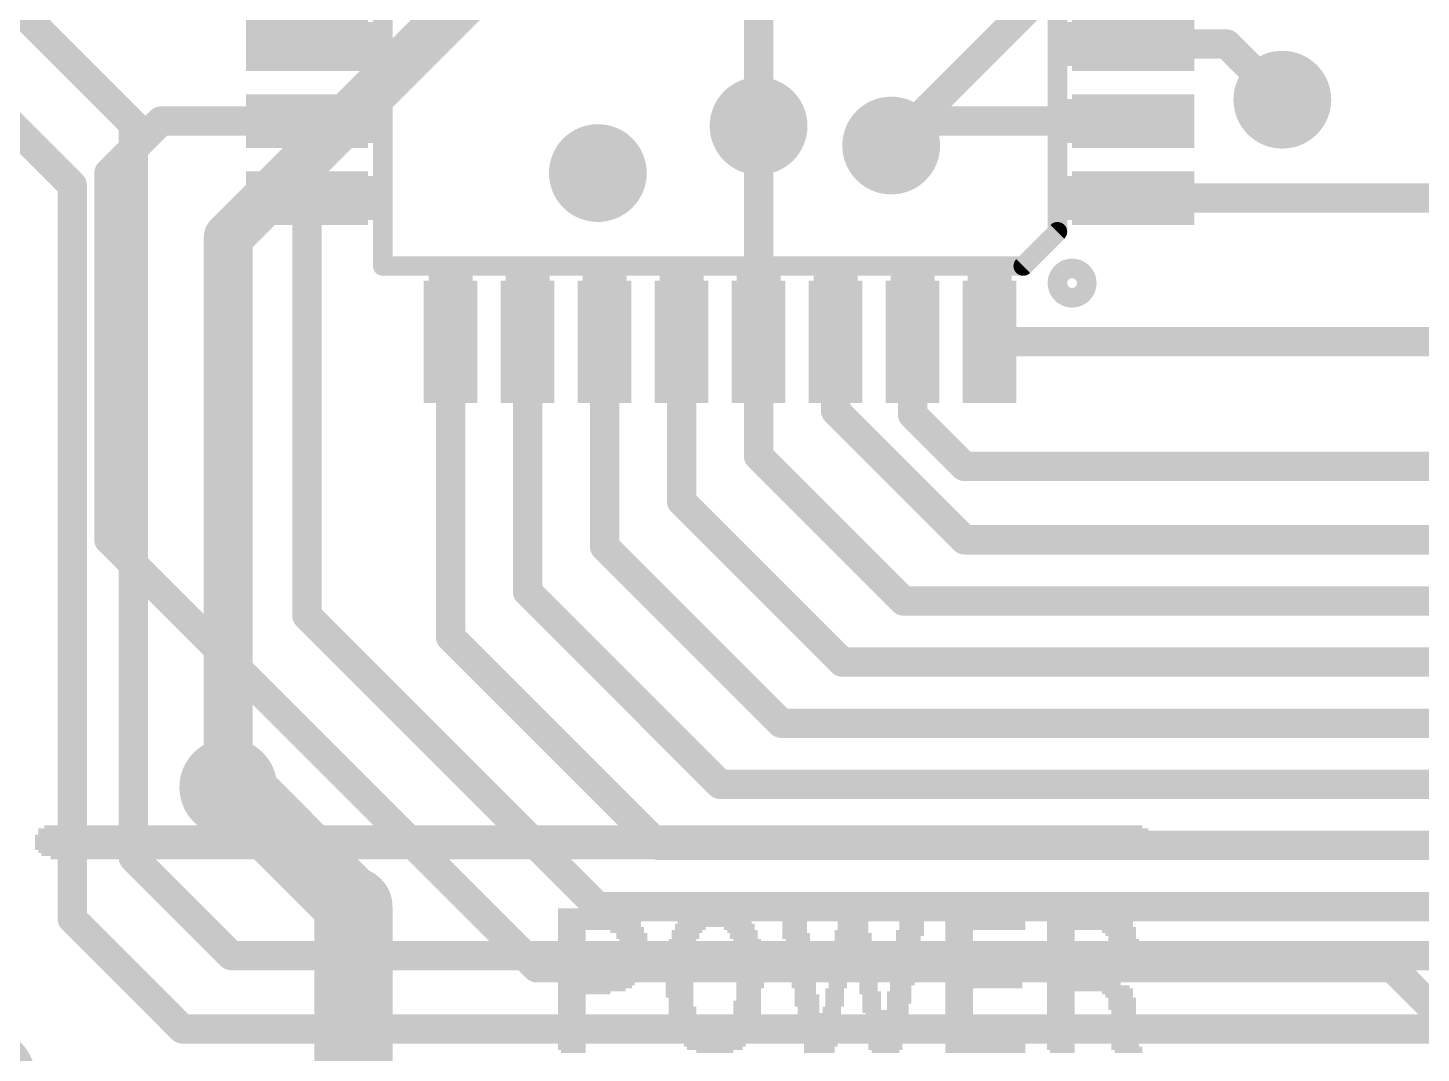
# Model space of a CAD drawing. Extents: x -0.75 to 3.47, y -1.8 to 2.11.
# Drawn here: x 1.367 to 1.937, y 0.34 to 0.759 of the extents above; entities that cross this region are included whole.
import ezdxf

# ---------------------------------------------------------------- set-up
doc = ezdxf.new("R2010")
doc.units = 0
doc.header["$MEASUREMENT"] = 0
doc.layers.get('0').update_dxf_attribs({"linetype": 'CONTINUOUS'})
for name, color, linetype in [('1', 22, 'CONTINUOUS'), ('16', 175, 'CONTINUOUS'), ('18', 82, 'CONTINUOUS'), ('21', 32, 'CONTINUOUS'), ('51', 53, 'CONTINUOUS')]:
    doc.layers.add(name, color=color, linetype=linetype)

# ---------------------------------------------------------------- blocks, each defined once
blk = doc.blocks.new('RECT')
blk.add_solid([(-0.5, -0.5), (0.5, -0.5), (-0.5, 0.5), (0.5, 0.5)])
blk = doc.blocks.new('ROUNDV')
at = {"const_width": 0.5}
blk.add_lwpolyline([(0, -0.25, 1), (0, 0.25, 1), (0, -0.25)], format="xyb", dxfattribs=at)

msp = doc.modelspace()

# ---------------------------------------------------------------- linework, layer by layer
at = {"layer": '1'}
for points, const_width in [([(1.819, 0.752756), (1.857244, 0.752756)], 0.012), ([(1.857244, 0.752756), (1.88, 0.73)], 0.012), ([(1.4, 0.7), (1.42126, 0.72126)], 0.012), ([(1.42126, 0.72126), (1.481, 0.72126)], 0.012), ([(1.665748, 0.719252), (1.665748, 0.631)], 0.012), ([(1.73, 0.72126), (1.72, 0.71126)], 0.012), ([(1.819, 0.72126), (1.73, 0.72126)], 0.012), ([(1.4, 0.55), (1.4, 0.7)], 0.012), ([(1.481, 0.519), (1.481, 0.689764)], 0.012), ([(1.819, 0.689764), (2.009764, 0.689764)], 0.012), ([(1.539764, 0.510236), (1.539764, 0.631)], 0.012), ([(1.57126, 0.52874), (1.57126, 0.631)], 0.012), ([(1.602756, 0.547244), (1.602756, 0.631)], 0.012), ([(1.634252, 0.565748), (1.634252, 0.631)], 0.012), ([(1.665748, 0.631), (1.665748, 0.584252)], 0.012), ([(1.697244, 0.631), (1.697244, 0.602756)], 0.012), ([(1.72874, 0.631), (1.72874, 0.60126)], 0.012), ([(1.760236, 0.631), (1.991, 0.631)], 0.012), ([(1.697244, 0.602756), (1.75, 0.55)], 0.012), ([(1.72874, 0.60126), (1.75, 0.58)], 0.012), ([(1.665748, 0.584252), (1.725, 0.525)], 0.012), ([(1.75, 0.58), (1.975, 0.58)], 0.012), ([(1.634252, 0.565748), (1.7, 0.5)], 0.012), ([(1.575, 0.375), (1.4, 0.55)], 0.012), ([(1.675, 0.475), (1.602756, 0.547244)], 0.012), ([(1.75, 0.55), (1.98, 0.55)], 0.012), ([(1.65, 0.45), (1.57126, 0.52874)], 0.012), ([(1.725, 0.525), (2.075, 0.525)], 0.012), ([(1.481, 0.519), (1.6, 0.4)], 0.012), ([(1.625, 0.425), (1.539764, 0.510236)], 0.012), ([(1.7, 0.5), (2.4, 0.5)], 0.012), ([(1.675, 0.475), (2.325, 0.475)], 0.012), ([(1.448815, 0.448815), (1.448815, 0.451185)], 0.03), ([(1.448815, 0.451185), (1.5, 0.4)], 0.03), ([(1.65, 0.45), (2.2, 0.45)], 0.012), ([(1.625, 0.425), (2.125, 0.425)], 0.012), ([(1.5, 0.4), (1.5, 0.164961)], 0.032), ([(1.6, 0.4), (2.05, 0.4)], 0.012), ([(1.575, 0.375), (1.925, 0.375)], 0.012), ([(1.925, 0.375), (2, 0.3)], 0.012)]:
    msp.add_lwpolyline(points, dxfattribs=dict(at, const_width=const_width))
for points, const_width in [([(1.819, 0.755756, 1), (1.819, 0.749756)], 0.006), ([(1.859365, 0.754877, 1), (1.855123, 0.750635)], 0.006), ([(1.857244, 0.749756, 1), (1.857244, 0.755756)], 0.006), ([(1.877879, 0.727879, 1), (1.882121, 0.732121)], 0.006), ([(1.42126, 0.72426, 1), (1.42126, 0.71826)], 0.006), ([(1.423381, 0.719139, 1), (1.419139, 0.723381)], 0.006), ([(1.481, 0.71826, 1), (1.481, 0.72426)], 0.006), ([(1.668748, 0.719252, 1), (1.662748, 0.719252)], 0.006), ([(1.73, 0.72426, 1), (1.73, 0.71826)], 0.006), ([(1.732121, 0.719139, 1), (1.727879, 0.723381)], 0.006), ([(1.819, 0.71826, 1), (1.819, 0.72426)], 0.006), ([(1.717879, 0.713381, 1), (1.722121, 0.709139)], 0.006), ([(1.403, 0.7, 1), (1.397, 0.7)], 0.006), ([(1.397879, 0.702121, 1), (1.402121, 0.697879)], 0.006), ([(1.484, 0.689764, 1), (1.478, 0.689764)], 0.006), ([(1.819, 0.692764, 1), (1.819, 0.686764)], 0.006), ([(1.542764, 0.631, 1), (1.536764, 0.631)], 0.006), ([(1.57426, 0.631, 1), (1.56826, 0.631)], 0.006), ([(1.605756, 0.631, 1), (1.599756, 0.631)], 0.006), ([(1.637252, 0.631, 1), (1.631252, 0.631)], 0.006), ([(1.668748, 0.631, 1), (1.662748, 0.631)], 0.006), ([(1.662748, 0.631, 1), (1.668748, 0.631)], 0.006), ([(1.700244, 0.631, 1), (1.694244, 0.631)], 0.006), ([(1.73174, 0.631, 1), (1.72574, 0.631)], 0.006), ([(1.760236, 0.634, 1), (1.760236, 0.628)], 0.006), ([(1.699365, 0.604877, 1), (1.695123, 0.600635)], 0.006), ([(1.694244, 0.602756, 1), (1.700244, 0.602756)], 0.006), ([(1.730861, 0.603381, 1), (1.726619, 0.599139)], 0.006), ([(1.72574, 0.60126, 1), (1.73174, 0.60126)], 0.006), ([(1.667869, 0.586373, 1), (1.663627, 0.582131)], 0.006), ([(1.662748, 0.584252, 1), (1.668748, 0.584252)], 0.006), ([(1.75, 0.583, 1), (1.75, 0.577)], 0.006), ([(1.747879, 0.577879, 1), (1.752121, 0.582121)], 0.006), ([(1.636373, 0.567869, 1), (1.632131, 0.563627)], 0.006), ([(1.631252, 0.565748, 1), (1.637252, 0.565748)], 0.006), ([(1.402121, 0.552121, 1), (1.397879, 0.547879)], 0.006), ([(1.397, 0.55, 1), (1.403, 0.55)], 0.006), ([(1.604877, 0.549365, 1), (1.600635, 0.545123)], 0.006), ([(1.75, 0.553, 1), (1.75, 0.547)], 0.006), ([(1.747879, 0.547879, 1), (1.752121, 0.552121)], 0.006), ([(1.599756, 0.547244, 1), (1.605756, 0.547244)], 0.006), ([(1.573381, 0.530861, 1), (1.569139, 0.526619)], 0.006), ([(1.56826, 0.52874, 1), (1.57426, 0.52874)], 0.006), ([(1.725, 0.528, 1), (1.725, 0.522)], 0.006), ([(1.722879, 0.522879, 1), (1.727121, 0.527121)], 0.006), ([(1.483121, 0.521121, 1), (1.478879, 0.516879)], 0.006), ([(1.478, 0.519, 1), (1.484, 0.519)], 0.006), ([(1.541885, 0.512358, 1), (1.537642, 0.508115)], 0.006), ([(1.536764, 0.510236, 1), (1.542764, 0.510236)], 0.006), ([(1.7, 0.503, 1), (1.7, 0.497)], 0.006), ([(1.697879, 0.497879, 1), (1.702121, 0.502121)], 0.006), ([(1.675, 0.478, 1), (1.675, 0.472)], 0.006), ([(1.672879, 0.472879, 1), (1.677121, 0.477121)], 0.006), ([(1.456315, 0.451185, 1), (1.441315, 0.451185)], 0.015), ([(1.454118, 0.456488, 1), (1.443512, 0.445882)], 0.015), ([(1.441315, 0.448815, 1), (1.456315, 0.448815)], 0.015), ([(1.65, 0.453, 1), (1.65, 0.447)], 0.006), ([(1.647879, 0.447879, 1), (1.652121, 0.452121)], 0.006), ([(1.625, 0.428, 1), (1.625, 0.422)], 0.006), ([(1.622879, 0.422879, 1), (1.627121, 0.427121)], 0.006), ([(1.508, 0.4, 1), (1.492, 0.4)], 0.016), ([(1.494697, 0.394697, 1), (1.505303, 0.405303)], 0.015), ([(1.6, 0.403, 1), (1.6, 0.397)], 0.006), ([(1.597879, 0.397879, 1), (1.602121, 0.402121)], 0.006), ([(1.575, 0.378, 1), (1.575, 0.372)], 0.006), ([(1.572879, 0.372879, 1), (1.577121, 0.377121)], 0.006), ([(1.927121, 0.377121, 1), (1.922879, 0.372879)], 0.006), ([(1.925, 0.372, 1), (1.925, 0.378)], 0.006)]:
    msp.add_lwpolyline(points, format="xyb", dxfattribs=dict(at, const_width=const_width))
at = {"layer": '16'}
for points, const_width in [([(1.26, 0.87), (1.41, 0.72)], 0.012), ([(1.235, 0.845), (1.385, 0.695)], 0.012), ([(1.72, 0.71126), (1.85, 0.84126)], 0.012), ([(1.665748, 0.834252), (1.665748, 0.719252)], 0.012), ([(1.448815, 0.673815), (1.575, 0.8)], 0.02), ([(1.41, 0.72), (1.41, 0.42)], 0.012), ([(1.385, 0.695), (1.385, 0.395)], 0.012), ([(1.448815, 0.448815), (1.448815, 0.673815)], 0.02), ([(1.41, 0.42), (1.45, 0.38)], 0.012), ([(1.385, 0.395), (1.43, 0.35)], 0.012), ([(1.45, 0.38), (2.075, 0.38)], 0.012), ([(1.43, 0.35), (2.045, 0.35)], 0.012)]:
    msp.add_lwpolyline(points, dxfattribs=dict(at, const_width=const_width))
for points, const_width in [([(1.413, 0.72, 1), (1.407, 0.72)], 0.006), ([(1.407879, 0.717879, 1), (1.412121, 0.722121)], 0.006), ([(1.662748, 0.719252, 1), (1.668748, 0.719252)], 0.006), ([(1.717879, 0.713381, 1), (1.722121, 0.709139)], 0.006), ([(1.388, 0.695, 1), (1.382, 0.695)], 0.006), ([(1.382879, 0.692879, 1), (1.387121, 0.697121)], 0.006), ([(1.453815, 0.673815, 1), (1.443815, 0.673815)], 0.01), ([(1.445279, 0.67735, 1), (1.45235, 0.670279)], 0.01), ([(1.443815, 0.448815, 1), (1.453815, 0.448815)], 0.01), ([(1.412121, 0.422121, 1), (1.407879, 0.417879)], 0.006), ([(1.407, 0.42, 1), (1.413, 0.42)], 0.006), ([(1.387121, 0.397121, 1), (1.382879, 0.392879)], 0.006), ([(1.382, 0.395, 1), (1.388, 0.395)], 0.006), ([(1.45, 0.383, 1), (1.45, 0.377)], 0.006), ([(1.447879, 0.377879, 1), (1.452121, 0.382121)], 0.006), ([(1.43, 0.353, 1), (1.43, 0.347)], 0.006), ([(1.427879, 0.347879, 1), (1.432121, 0.352121)], 0.006)]:
    msp.add_lwpolyline(points, format="xyb", dxfattribs=dict(at, const_width=const_width))
at = {"layer": '21', "const_width": 0.008}
for points in [[(1.512008, 0.662008), (1.512008, 0.937992)], [(1.787992, 0.937992), (1.787992, 0.675984)], [(1.774016, 0.662008), (1.787992, 0.675984)], [(1.774016, 0.662008), (1.512008, 0.662008)]]:
    msp.add_lwpolyline(points, dxfattribs=at)
at = {"layer": '21'}
for points, const_width in [([(1.789406, 0.67457, 1), (1.786578, 0.677398)], 0.004), ([(1.785992, 0.675984, 1), (1.789992, 0.675984)], 0.004), ([(1.512008, 0.664008, 1), (1.512008, 0.660008)], 0.004), ([(1.510008, 0.662008, 1), (1.514008, 0.662008)], 0.004), ([(1.772602, 0.663422, 1), (1.77543, 0.660594)], 0.004), ([(1.774016, 0.660008, 1), (1.774016, 0.664008)], 0.004), ([(1.794, 0.649, 1), (1.794, 0.661, 1), (1.794, 0.649)], 0.008)]:
    msp.add_lwpolyline(points, format="xyb", dxfattribs=dict(at, const_width=const_width))

# ---------------------------------------------------------------- block references
at = {"layer": '1', "rotation": 180}
for p, xscale, yscale in [((1.481, 0.752756), 0.05, 0.022), ((1.819, 0.752756), 0.05, 0.022), ((1.481, 0.72126), 0.05, 0.022), ((1.819, 0.72126), 0.05, 0.022), ((1.481, 0.689764), 0.05, 0.022), ((1.819, 0.689764), 0.05, 0.022), ((1.539764, 0.631), 0.022, 0.05), ((1.57126, 0.631), 0.022, 0.05), ((1.602756, 0.631), 0.022, 0.05), ((1.634252, 0.631), 0.022, 0.05), ((1.665748, 0.631), 0.022, 0.05), ((1.697244, 0.631), 0.022, 0.05), ((1.72874, 0.631), 0.022, 0.05), ((1.760236, 0.631), 0.022, 0.05)]:
    msp.add_blockref('RECT', p, dxfattribs=dict(at, xscale=xscale, yscale=yscale))
at = {"layer": '18', "xscale": 0.04, "yscale": 0.04}
for p in [(1.88, 0.73), (1.88, 0.73), (1.665748, 0.719252), (1.665748, 0.719252), (1.72, 0.71126), (1.72, 0.71126), (1.6, 0.7), (1.6, 0.7), (1.448815, 0.448815), (1.448815, 0.448815), (1.35, 0.33), (1.35, 0.33)]:
    msp.add_blockref('ROUNDV', p, dxfattribs=at)
at = {"layer": '21'}
for p, xscale, yscale in [((1.59815, 0.43261), 0.4491, 0.00126), ((1.5981, 0.42884), 0.4566, 0.00126), ((1.5981, 0.42758), 0.4566, 0.00126), ((1.59815, 0.43135), 0.4541, 0.00126), ((1.59875, 0.430095), 0.4553, 0.00125), ((1.5981, 0.42632), 0.4566, 0.00126), ((1.5981, 0.42506), 0.4566, 0.00126), ((1.5981, 0.423805), 0.4566, 0.00125), ((1.59815, 0.42255), 0.4541, 0.00126), ((1.59815, 0.42129), 0.4515, 0.00126), ((1.59815, 0.42003), 0.4441, 0.00126), ((1.59625, 0.39865), 0.0251, 0.00126), ((1.6478, 0.39865), 0.0176, 0.00126), ((1.6472, 0.399905), 0.0088, 0.00125), ((1.67925, 0.39865), 0.0101, 0.00126), ((1.7038, 0.39865), 0.0114, 0.00126), ((1.72895, 0.39865), 0.0113, 0.00126), ((1.75855, 0.39865), 0.0327, 0.00126), ((1.79625, 0.39865), 0.0251, 0.00126), ((1.59815, 0.39739), 0.0289, 0.00126), ((1.5994, 0.39613), 0.0314, 0.00126), ((1.60005, 0.394875), 0.0327, 0.00125), ((1.60065, 0.39362), 0.0339, 0.00126), ((1.6472, 0.394875), 0.029, 0.00125), ((1.6478, 0.39362), 0.0302, 0.00126), ((1.6472, 0.39613), 0.0264, 0.00126), ((1.64785, 0.39739), 0.0227, 0.00126), ((1.6799, 0.39739), 0.0114, 0.00126), ((1.6799, 0.39613), 0.0114, 0.00126), ((1.6799, 0.394875), 0.0114, 0.00125), ((1.68055, 0.39362), 0.0101, 0.00126), ((1.7038, 0.39739), 0.0114, 0.00126), ((1.7044, 0.39613), 0.0126, 0.00126), ((1.7044, 0.394875), 0.0126, 0.00125), ((1.7044, 0.39362), 0.0126, 0.00126), ((1.72895, 0.39739), 0.0113, 0.00126), ((1.72895, 0.39613), 0.0113, 0.00126), ((1.72835, 0.394875), 0.0101, 0.00125), ((1.72835, 0.39362), 0.0101, 0.00126), ((1.75855, 0.39739), 0.0327, 0.00126), ((1.75855, 0.39613), 0.0327, 0.00126), ((1.75855, 0.394875), 0.0327, 0.00125), ((1.75855, 0.39362), 0.0327, 0.00126), ((1.7988, 0.39739), 0.0302, 0.00126), ((1.80005, 0.39613), 0.0327, 0.00126), ((1.80065, 0.394875), 0.0339, 0.00125), ((1.8013, 0.39362), 0.0352, 0.00126), ((1.60065, 0.39236), 0.0339, 0.00126), ((1.6013, 0.3911), 0.0352, 0.00126), ((1.58935, 0.38984), 0.0113, 0.00126), ((1.58935, 0.388585), 0.0113, 0.00125), ((1.58935, 0.38733), 0.0113, 0.00126), ((1.612, 0.38984), 0.0138, 0.00126), ((1.6139, 0.388585), 0.0126, 0.00125), ((1.6139, 0.38733), 0.0126, 0.00126), ((1.6365, 0.38984), 0.0126, 0.00126), ((1.63585, 0.388585), 0.0113, 0.00125), ((1.63585, 0.38733), 0.0113, 0.00126), ((1.64785, 0.39236), 0.0327, 0.00126), ((1.6378, 0.3911), 0.0126, 0.00126), ((1.6579, 0.3911), 0.0126, 0.00126), ((1.65915, 0.38984), 0.0125, 0.00126), ((1.65975, 0.388585), 0.0113, 0.00125), ((1.65975, 0.38733), 0.0113, 0.00126), ((1.68055, 0.39236), 0.0101, 0.00126), ((1.68055, 0.3911), 0.0101, 0.00126), ((1.68055, 0.38984), 0.0101, 0.00126), ((1.68115, 0.388585), 0.0113, 0.00125), ((1.68115, 0.38733), 0.0113, 0.00126), ((1.7038, 0.38984), 0.0138, 0.00126), ((1.70445, 0.388585), 0.0151, 0.00125), ((1.70445, 0.38733), 0.0151, 0.00126), ((1.7044, 0.39236), 0.0126, 0.00126), ((1.7044, 0.3911), 0.0126, 0.00126), ((1.7277, 0.38984), 0.0114, 0.00126), ((1.7277, 0.388585), 0.0114, 0.00125), ((1.72705, 0.38733), 0.0101, 0.00126), ((1.72835, 0.39236), 0.0101, 0.00126), ((1.72835, 0.3911), 0.0101, 0.00126), ((1.75855, 0.39236), 0.0327, 0.00126), ((1.75855, 0.3911), 0.0327, 0.00126), ((1.74785, 0.38984), 0.0113, 0.00126), ((1.74785, 0.388585), 0.0113, 0.00125), ((1.74785, 0.38733), 0.0113, 0.00126), ((1.8013, 0.39236), 0.0352, 0.00126), ((1.80195, 0.3911), 0.0365, 0.00126), ((1.78935, 0.38984), 0.0113, 0.00126), ((1.78935, 0.388585), 0.0113, 0.00125), ((1.78935, 0.38733), 0.0113, 0.00126), ((1.81325, 0.38984), 0.0139, 0.00126), ((1.8139, 0.388585), 0.0126, 0.00125), ((1.8145, 0.38733), 0.0114, 0.00126), ((1.58935, 0.38607), 0.0113, 0.00126), ((1.58935, 0.38481), 0.0113, 0.00126), ((1.58935, 0.38355), 0.0113, 0.00126), ((1.58935, 0.382295), 0.0113, 0.00125), ((1.6145, 0.38607), 0.0114, 0.00126), ((1.6145, 0.38481), 0.0114, 0.00126), ((1.6145, 0.38355), 0.0114, 0.00126), ((1.6145, 0.382295), 0.0114, 0.00125), ((1.63465, 0.38607), 0.0113, 0.00126), ((1.63465, 0.38481), 0.0113, 0.00126), ((1.63465, 0.38355), 0.0113, 0.00126), ((1.63465, 0.382295), 0.0113, 0.00125), ((1.66105, 0.38607), 0.0113, 0.00126), ((1.66105, 0.38481), 0.0113, 0.00126), ((1.66105, 0.38355), 0.0113, 0.00126), ((1.66105, 0.382295), 0.0113, 0.00125), ((1.6818, 0.38607), 0.01, 0.00126), ((1.6818, 0.38481), 0.01, 0.00126), ((1.6818, 0.38355), 0.01, 0.00126), ((1.6818, 0.382295), 0.01, 0.00125), ((1.6994, 0.382295), 0.0076, 0.00125), ((1.70445, 0.38607), 0.0151, 0.00126), ((1.70445, 0.38481), 0.0151, 0.00126), ((1.70445, 0.38355), 0.0151, 0.00126), ((1.7082, 0.382295), 0.0076, 0.00125), ((1.72645, 0.382295), 0.0113, 0.00125), ((1.72705, 0.38607), 0.0101, 0.00126), ((1.72705, 0.38481), 0.0101, 0.00126), ((1.72705, 0.38355), 0.0101, 0.00126), ((1.74785, 0.38607), 0.0113, 0.00126), ((1.74785, 0.38481), 0.0113, 0.00126), ((1.74785, 0.38355), 0.0113, 0.00126), ((1.74785, 0.382295), 0.0113, 0.00125), ((1.78935, 0.38607), 0.0113, 0.00126), ((1.78935, 0.38481), 0.0113, 0.00126), ((1.78935, 0.38355), 0.0113, 0.00126), ((1.78935, 0.382295), 0.0113, 0.00125), ((1.8151, 0.38607), 0.0126, 0.00126), ((1.81575, 0.38481), 0.0113, 0.00126), ((1.81575, 0.38355), 0.0113, 0.00126), ((1.81575, 0.382295), 0.0113, 0.00125), ((1.58935, 0.38104), 0.0113, 0.00126), ((1.58935, 0.37978), 0.0113, 0.00126), ((1.58935, 0.37852), 0.0113, 0.00126), ((1.58935, 0.377265), 0.0113, 0.00125), ((1.58935, 0.37601), 0.0113, 0.00126), ((1.6139, 0.37601), 0.0126, 0.00126), ((1.6145, 0.38104), 0.0114, 0.00126), ((1.6145, 0.37978), 0.0114, 0.00126), ((1.6145, 0.37852), 0.0114, 0.00126), ((1.6145, 0.377265), 0.0114, 0.00125), ((1.63335, 0.37601), 0.0113, 0.00126), ((1.63465, 0.38104), 0.0113, 0.00126), ((1.634, 0.37978), 0.01, 0.00126), ((1.634, 0.37852), 0.01, 0.00126), ((1.634, 0.377265), 0.01, 0.00125), ((1.66105, 0.38104), 0.0113, 0.00126), ((1.66105, 0.37978), 0.0113, 0.00126), ((1.66105, 0.37852), 0.0113, 0.00126), ((1.66165, 0.377265), 0.0101, 0.00125), ((1.66165, 0.37601), 0.0101, 0.00126), ((1.6818, 0.38104), 0.01, 0.00126), ((1.68305, 0.37978), 0.0101, 0.00126), ((1.68305, 0.37852), 0.0101, 0.00126), ((1.68305, 0.377265), 0.0101, 0.00125), ((1.68305, 0.37601), 0.0101, 0.00126), ((1.6994, 0.38104), 0.0076, 0.00126), ((1.6994, 0.37978), 0.0076, 0.00126), ((1.6994, 0.37852), 0.0076, 0.00126), ((1.6994, 0.377265), 0.0076, 0.00125), ((1.6994, 0.37601), 0.0076, 0.00126), ((1.7082, 0.38104), 0.0076, 0.00126), ((1.70945, 0.37978), 0.0075, 0.00126), ((1.70945, 0.37852), 0.0075, 0.00126), ((1.70945, 0.377265), 0.0075, 0.00125), ((1.70945, 0.37601), 0.0075, 0.00126), ((1.7258, 0.38104), 0.01, 0.00126), ((1.7258, 0.37978), 0.01, 0.00126), ((1.7258, 0.37852), 0.01, 0.00126), ((1.7258, 0.377265), 0.01, 0.00125), ((1.7258, 0.37601), 0.01, 0.00126), ((1.74785, 0.38104), 0.0113, 0.00126), ((1.74785, 0.37978), 0.0113, 0.00126), ((1.74785, 0.37852), 0.0113, 0.00126), ((1.74785, 0.377265), 0.0113, 0.00125), ((1.74785, 0.37601), 0.0113, 0.00126), ((1.78935, 0.38104), 0.0113, 0.00126), ((1.78935, 0.37978), 0.0113, 0.00126), ((1.78935, 0.37852), 0.0113, 0.00126), ((1.78935, 0.377265), 0.0113, 0.00125), ((1.78935, 0.37601), 0.0113, 0.00126), ((1.81325, 0.37601), 0.0113, 0.00126), ((1.8145, 0.37852), 0.0114, 0.00126), ((1.8145, 0.377265), 0.0114, 0.00125), ((1.81575, 0.38104), 0.0113, 0.00126), ((1.81515, 0.37978), 0.0101, 0.00126), ((1.58935, 0.37475), 0.0113, 0.00126), ((1.58935, 0.37349), 0.0113, 0.00126), ((1.6013, 0.37223), 0.0352, 0.00126), ((1.60065, 0.370975), 0.0339, 0.00125), ((1.612, 0.37349), 0.0138, 0.00126), ((1.6126, 0.37475), 0.0126, 0.00126), ((1.63335, 0.37475), 0.0113, 0.00126), ((1.63335, 0.37349), 0.0113, 0.00126), ((1.63335, 0.37223), 0.0113, 0.00126), ((1.63335, 0.370975), 0.0113, 0.00125), ((1.66165, 0.37475), 0.0101, 0.00126), ((1.6623, 0.37349), 0.0114, 0.00126), ((1.6623, 0.37223), 0.0114, 0.00126), ((1.6623, 0.370975), 0.0114, 0.00125), ((1.68305, 0.37475), 0.0101, 0.00126), ((1.68305, 0.37349), 0.0101, 0.00126), ((1.6837, 0.37223), 0.0088, 0.00126), ((1.6843, 0.370975), 0.01, 0.00125), ((1.6988, 0.37475), 0.0088, 0.00126), ((1.69815, 0.37349), 0.0075, 0.00126), ((1.69815, 0.37223), 0.0075, 0.00126), ((1.69815, 0.370975), 0.0075, 0.00125), ((1.70945, 0.37475), 0.0075, 0.00126), ((1.70945, 0.37349), 0.0075, 0.00126), ((1.7107, 0.37223), 0.0076, 0.00126), ((1.7107, 0.370975), 0.0076, 0.00125), ((1.72455, 0.37349), 0.0101, 0.00126), ((1.72455, 0.37223), 0.0101, 0.00126), ((1.72455, 0.370975), 0.0101, 0.00125), ((1.7258, 0.37475), 0.01, 0.00126), ((1.7579, 0.37475), 0.0314, 0.00126), ((1.7579, 0.37349), 0.0314, 0.00126), ((1.7579, 0.37223), 0.0314, 0.00126), ((1.7579, 0.370975), 0.0314, 0.00125), ((1.78935, 0.37475), 0.0113, 0.00126), ((1.79, 0.37349), 0.0126, 0.00126), ((1.80005, 0.37223), 0.0327, 0.00126), ((1.7988, 0.370975), 0.0302, 0.00125), ((1.80945, 0.37349), 0.0163, 0.00126), ((1.8126, 0.37475), 0.0126, 0.00126), ((1.60005, 0.36972), 0.0327, 0.00126), ((1.5994, 0.36846), 0.0314, 0.00126), ((1.5988, 0.3672), 0.0302, 0.00126), ((1.59755, 0.36594), 0.0277, 0.00126), ((1.5944, 0.364685), 0.0214, 0.00125), ((1.63335, 0.36972), 0.0113, 0.00126), ((1.63335, 0.36846), 0.0113, 0.00126), ((1.63335, 0.3672), 0.0113, 0.00126), ((1.63335, 0.36594), 0.0113, 0.00126), ((1.63335, 0.364685), 0.0113, 0.00125), ((1.6623, 0.36972), 0.0114, 0.00126), ((1.6623, 0.36846), 0.0114, 0.00126), ((1.6623, 0.3672), 0.0114, 0.00126), ((1.66165, 0.36594), 0.0101, 0.00126), ((1.66165, 0.364685), 0.0101, 0.00125), ((1.6843, 0.36972), 0.01, 0.00126), ((1.6843, 0.36846), 0.01, 0.00126), ((1.6843, 0.3672), 0.01, 0.00126), ((1.6849, 0.36594), 0.0088, 0.00126), ((1.6849, 0.364685), 0.0088, 0.00125), ((1.6969, 0.36594), 0.0076, 0.00126), ((1.6969, 0.364685), 0.0076, 0.00125), ((1.69815, 0.36972), 0.0075, 0.00126), ((1.69815, 0.36846), 0.0075, 0.00126), ((1.69815, 0.3672), 0.0075, 0.00126), ((1.7107, 0.36972), 0.0076, 0.00126), ((1.7107, 0.36846), 0.0076, 0.00126), ((1.7107, 0.3672), 0.0076, 0.00126), ((1.7107, 0.36594), 0.0076, 0.00126), ((1.71135, 0.364685), 0.0089, 0.00125), ((1.7233, 0.364685), 0.01, 0.00125), ((1.72455, 0.36972), 0.0101, 0.00126), ((1.72455, 0.36846), 0.0101, 0.00126), ((1.7239, 0.3672), 0.0088, 0.00126), ((1.7239, 0.36594), 0.0088, 0.00126), ((1.7579, 0.36972), 0.0314, 0.00126), ((1.7579, 0.36846), 0.0314, 0.00126), ((1.7579, 0.3672), 0.0314, 0.00126), ((1.74785, 0.36594), 0.0113, 0.00126), ((1.74785, 0.364685), 0.0113, 0.00125), ((1.79755, 0.36972), 0.0277, 0.00126), ((1.7988, 0.36846), 0.0302, 0.00126), ((1.80065, 0.3672), 0.0339, 0.00126), ((1.8013, 0.36594), 0.0352, 0.00126), ((1.78935, 0.364685), 0.0113, 0.00125), ((1.8126, 0.364685), 0.0126, 0.00125), ((1.58935, 0.36343), 0.0113, 0.00126), ((1.58935, 0.36217), 0.0113, 0.00126), ((1.58935, 0.36091), 0.0113, 0.00126), ((1.58935, 0.359655), 0.0113, 0.00125), ((1.63335, 0.36343), 0.0113, 0.00126), ((1.634, 0.36217), 0.01, 0.00126), ((1.634, 0.36091), 0.01, 0.00126), ((1.634, 0.359655), 0.01, 0.00125), ((1.66105, 0.36091), 0.0113, 0.00126), ((1.66105, 0.359655), 0.0113, 0.00125), ((1.66165, 0.36343), 0.0101, 0.00126), ((1.66165, 0.36217), 0.0101, 0.00126), ((1.68555, 0.36343), 0.0101, 0.00126), ((1.68555, 0.36217), 0.0101, 0.00126), ((1.68555, 0.36091), 0.0101, 0.00126), ((1.68555, 0.359655), 0.0101, 0.00125), ((1.6969, 0.36343), 0.0076, 0.00126), ((1.6969, 0.36217), 0.0076, 0.00126), ((1.6969, 0.36091), 0.0076, 0.00126), ((1.6969, 0.359655), 0.0076, 0.00125), ((1.712, 0.36343), 0.0076, 0.00126), ((1.712, 0.36217), 0.0076, 0.00126), ((1.712, 0.36091), 0.0076, 0.00126), ((1.712, 0.359655), 0.0076, 0.00125), ((1.7233, 0.36343), 0.01, 0.00126), ((1.7233, 0.36217), 0.01, 0.00126), ((1.7233, 0.36091), 0.01, 0.00126), ((1.7227, 0.359655), 0.0088, 0.00125), ((1.74785, 0.36343), 0.0113, 0.00126), ((1.74785, 0.36217), 0.0113, 0.00126), ((1.74785, 0.36091), 0.0113, 0.00126), ((1.74785, 0.359655), 0.0113, 0.00125), ((1.78935, 0.36343), 0.0113, 0.00126), ((1.78935, 0.36217), 0.0113, 0.00126), ((1.78935, 0.36091), 0.0113, 0.00126), ((1.78935, 0.359655), 0.0113, 0.00125), ((1.81325, 0.36343), 0.0113, 0.00126), ((1.8145, 0.36217), 0.0114, 0.00126), ((1.8145, 0.36091), 0.0114, 0.00126), ((1.8145, 0.359655), 0.0114, 0.00125), ((1.58935, 0.3584), 0.0113, 0.00126), ((1.58935, 0.35714), 0.0113, 0.00126), ((1.58935, 0.35588), 0.0113, 0.00126), ((1.58935, 0.35462), 0.0113, 0.00126), ((1.58935, 0.353365), 0.0113, 0.00125), ((1.63465, 0.3584), 0.0113, 0.00126), ((1.63465, 0.35714), 0.0113, 0.00126), ((1.63465, 0.35588), 0.0113, 0.00126), ((1.63465, 0.35462), 0.0113, 0.00126), ((1.63465, 0.353365), 0.0113, 0.00125), ((1.66105, 0.3584), 0.0113, 0.00126), ((1.66105, 0.35714), 0.0113, 0.00126), ((1.66105, 0.35588), 0.0113, 0.00126), ((1.66105, 0.35462), 0.0113, 0.00126), ((1.66105, 0.353365), 0.0113, 0.00125), ((1.6862, 0.3584), 0.0088, 0.00126), ((1.6862, 0.35714), 0.0088, 0.00126), ((1.6906, 0.35588), 0.0176, 0.00126), ((1.6906, 0.35462), 0.0176, 0.00126), ((1.6906, 0.353365), 0.0176, 0.00125), ((1.69565, 0.3584), 0.0075, 0.00126), ((1.69565, 0.35714), 0.0075, 0.00126), ((1.712, 0.3584), 0.0076, 0.00126), ((1.71765, 0.35714), 0.0189, 0.00126), ((1.7183, 0.35588), 0.0176, 0.00126), ((1.7183, 0.35462), 0.0176, 0.00126), ((1.71765, 0.353365), 0.0163, 0.00125), ((1.7227, 0.3584), 0.0088, 0.00126), ((1.74785, 0.3584), 0.0113, 0.00126), ((1.74785, 0.35714), 0.0113, 0.00126), ((1.74785, 0.35588), 0.0113, 0.00126), ((1.74785, 0.35462), 0.0113, 0.00126), ((1.74785, 0.353365), 0.0113, 0.00125), ((1.78935, 0.3584), 0.0113, 0.00126), ((1.78935, 0.35714), 0.0113, 0.00126), ((1.78935, 0.35588), 0.0113, 0.00126), ((1.78935, 0.35462), 0.0113, 0.00126), ((1.78935, 0.353365), 0.0113, 0.00125), ((1.8145, 0.3584), 0.0114, 0.00126), ((1.81515, 0.35714), 0.0101, 0.00126), ((1.81515, 0.35588), 0.0101, 0.00126), ((1.81515, 0.35462), 0.0101, 0.00126), ((1.81575, 0.353365), 0.0113, 0.00125), ((1.58935, 0.35211), 0.0113, 0.00126), ((1.58935, 0.35085), 0.0113, 0.00126), ((1.58935, 0.34959), 0.0113, 0.00126), ((1.58935, 0.34833), 0.0113, 0.00126), ((1.58935, 0.347075), 0.0113, 0.00125), ((1.63585, 0.35211), 0.0113, 0.00126), ((1.63585, 0.35085), 0.0113, 0.00126), ((1.6365, 0.34959), 0.0126, 0.00126), ((1.6384, 0.34833), 0.0138, 0.00126), ((1.64785, 0.347075), 0.0327, 0.00125), ((1.65725, 0.34833), 0.0139, 0.00126), ((1.65915, 0.34959), 0.0125, 0.00126), ((1.65975, 0.35211), 0.0113, 0.00126), ((1.65975, 0.35085), 0.0113, 0.00126), ((1.69125, 0.35211), 0.0163, 0.00126), ((1.69125, 0.35085), 0.0163, 0.00126), ((1.6906, 0.34959), 0.015, 0.00126), ((1.6906, 0.34833), 0.015, 0.00126), ((1.6906, 0.347075), 0.015, 0.00125), ((1.71765, 0.35211), 0.0163, 0.00126), ((1.71765, 0.35085), 0.0163, 0.00126), ((1.71765, 0.34959), 0.0163, 0.00126), ((1.71765, 0.34833), 0.0163, 0.00126), ((1.71765, 0.347075), 0.0139, 0.00125), ((1.74785, 0.35211), 0.0113, 0.00126), ((1.74785, 0.35085), 0.0113, 0.00126), ((1.75855, 0.34959), 0.0327, 0.00126), ((1.75855, 0.34833), 0.0327, 0.00126), ((1.75855, 0.347075), 0.0327, 0.00125), ((1.78935, 0.35211), 0.0113, 0.00126), ((1.78935, 0.35085), 0.0113, 0.00126), ((1.78935, 0.34959), 0.0113, 0.00126), ((1.78935, 0.34833), 0.0113, 0.00126), ((1.78935, 0.347075), 0.0113, 0.00125), ((1.81575, 0.35211), 0.0113, 0.00126), ((1.81575, 0.35085), 0.0113, 0.00126), ((1.81575, 0.34959), 0.0113, 0.00126), ((1.81575, 0.34833), 0.0113, 0.00126), ((1.81575, 0.347075), 0.0113, 0.00125), ((1.58935, 0.34582), 0.0113, 0.00126), ((1.58935, 0.34456), 0.0113, 0.00126), ((1.58935, 0.3433), 0.0113, 0.00126), ((1.58935, 0.342045), 0.0113, 0.00125), ((1.6478, 0.34582), 0.0302, 0.00126), ((1.64785, 0.34456), 0.0277, 0.00126), ((1.64785, 0.3433), 0.0251, 0.00126), ((1.64785, 0.342045), 0.0227, 0.00125), ((1.6906, 0.34582), 0.015, 0.00126), ((1.6912, 0.34456), 0.0138, 0.00126), ((1.6912, 0.3433), 0.0138, 0.00126), ((1.6906, 0.342045), 0.0126, 0.00125), ((1.71765, 0.34582), 0.0139, 0.00126), ((1.71765, 0.34456), 0.0139, 0.00126), ((1.71765, 0.3433), 0.0139, 0.00126), ((1.71765, 0.342045), 0.0139, 0.00125), ((1.75855, 0.34582), 0.0327, 0.00126), ((1.75855, 0.34456), 0.0327, 0.00126), ((1.75855, 0.3433), 0.0327, 0.00126), ((1.75855, 0.342045), 0.0327, 0.00125), ((1.78935, 0.34582), 0.0113, 0.00126), ((1.78935, 0.34456), 0.0113, 0.00126), ((1.78935, 0.3433), 0.0113, 0.00126), ((1.78935, 0.342045), 0.0113, 0.00125), ((1.81575, 0.34582), 0.0113, 0.00126), ((1.81575, 0.34456), 0.0113, 0.00126), ((1.81575, 0.3433), 0.0113, 0.00126), ((1.8164, 0.342045), 0.0126, 0.00125), ((1.58995, 0.34079), 0.0101, 0.00126), ((1.64785, 0.34079), 0.0151, 0.00126), ((1.6906, 0.34079), 0.0126, 0.00126), ((1.71765, 0.34079), 0.0113, 0.00126), ((1.75855, 0.34079), 0.0327, 0.00126), ((1.78995, 0.34079), 0.0101, 0.00126), ((1.81705, 0.34079), 0.0113, 0.00126)]:
    msp.add_blockref('RECT', p, dxfattribs=dict(at, xscale=xscale, yscale=yscale))
at = {"layer": '51', "rotation": 180}
for p, xscale, yscale in [((1.4905, 0.752756), 0.039, 0.018), ((1.8095, 0.752756), 0.039, 0.018), ((1.4905, 0.72126), 0.039, 0.018), ((1.8095, 0.72126), 0.039, 0.018), ((1.4905, 0.689764), 0.039, 0.018), ((1.8095, 0.689764), 0.039, 0.018), ((1.539764, 0.6405), 0.018, 0.039), ((1.57126, 0.6405), 0.018, 0.039), ((1.602756, 0.6405), 0.018, 0.039), ((1.634252, 0.6405), 0.018, 0.039), ((1.665748, 0.6405), 0.018, 0.039), ((1.697244, 0.6405), 0.018, 0.039), ((1.72874, 0.6405), 0.018, 0.039), ((1.760236, 0.6405), 0.018, 0.039)]:
    msp.add_blockref('RECT', p, dxfattribs=dict(at, xscale=xscale, yscale=yscale))

doc.saveas('drawing.dxf')
